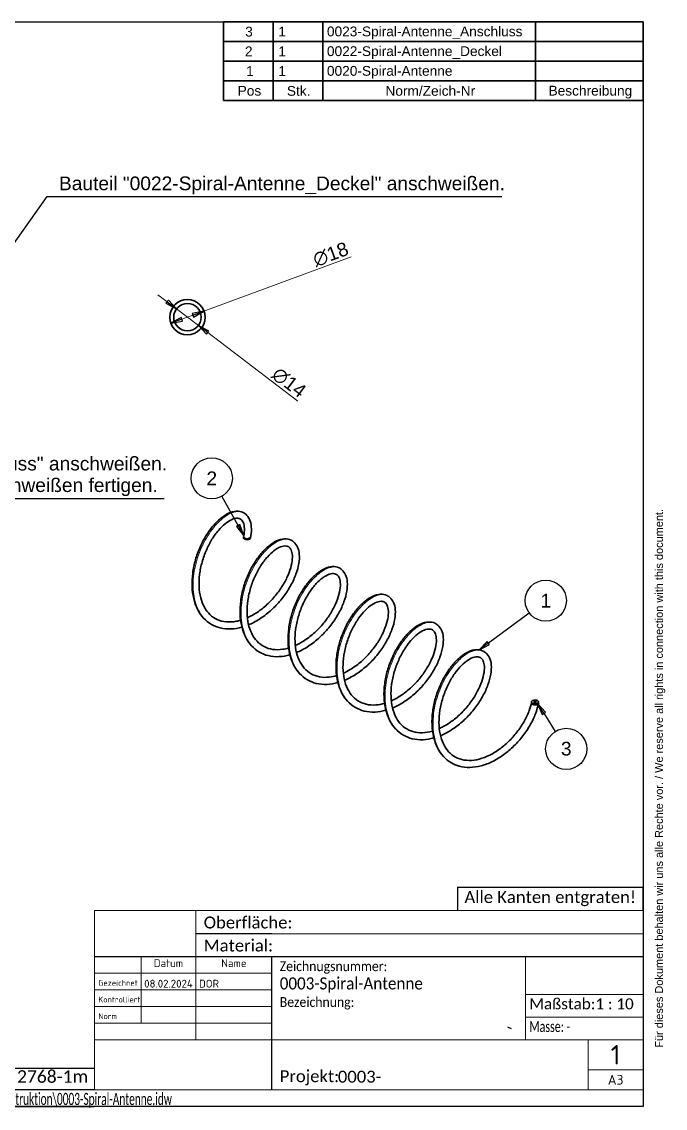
# Model space of a CAD drawing. Header units: millimetres. Extents: x 100 to 4157, y 95 to 2930.
# Drawn here: x 2515 to 4157, y 95 to 2870 of the extents above; entities that cross this region are included whole.
import ezdxf
from ezdxf.enums import TextEntityAlignment as Align

# ---------------------------------------------------------------- set-up
doc = ezdxf.new("R2010")
doc.units = ezdxf.units.MM
doc.header["$LTSCALE"] = 10
for name, color, linetype, lineweight in [('AM_0', 7, 'Continuous', 35), ('AM_6', 7, 'Continuous', 35), ('Schriftkopf', 7, 'Continuous', 9)]:
    doc.layers.add(name, color=color, linetype=linetype, lineweight=lineweight)
for name, color, linetype, lineweight, true_color in [('AM_5', 3, 'Continuous', 25, 0x00ff00), ('AM_TANG', 171, 'Continuous', 18, 0x8080ff), ('Skizziergeometrie(Böma)', 179, 'Continuous', 30, 0x262659), ('Symbole(Böma)', 179, 'Continuous', 15, 0x262659)]:
    doc.layers.add(name, color=color, linetype=linetype, lineweight=lineweight, true_color=true_color)
doc.styles.add('Böma', font='calibri.ttf')
doc.styles.add('Textstil10', font='isocpeur.ttf')
doc.styles.add('Textstil11', font='isocpeur.ttf')
doc.styles.add('Textstil8', font='isocpeur.ttf')
doc.styles.add('Textstil9', font='isocpeur.ttf')
doc.styles.add('Textstil97', font='calibri.ttf', dxfattribs={"width": 0.6})
doc.styles.add('WEC-2_5', font='arial.ttf')
doc.styles.add('WEC-3_5', font='arial.ttf')
doc.dimstyles.new('M WEC_BEM$7', dxfattribs={"dimscale": 10, "dimtxt": 3.5, "dimasz": 3, "dimexe": 0.5, "dimexo": 0, "dimgap": 0.5, "dimtad": 1, "dimrnd": 1e-08, "dimtxsty": 'WEC-3_5', "dimblk": 'Filled-1', "dimcen": 0.09, "dimdle": 12, "dimclrd": 256, "dimclre": 256, "dimclrt": 7, "dimadec": 1, "dimazin": 2, "dimtfac": 0.571429, "dimtdec": 3, "dimtmove": 0, "dimatfit": 3, "dimldrblk": 'Filled-1', "dimfxl": 1, "dimtolj": 1, "dimlwd": 25, "dimlwe": 15, "dimarcsym": 0})
doc.dimstyles.new('WEC_BEM', dxfattribs={"dimscale": 10, "dimtxt": 3.5, "dimasz": 3, "dimexe": 0.5, "dimexo": 0, "dimgap": 0.5, "dimtad": 1, "dimrnd": 1e-08, "dimtxsty": 'WEC-3_5', "dimblk": 'Filled-1', "dimcen": 0.09, "dimdle": 12, "dimclrd": 256, "dimclre": 256, "dimclrt": 7, "dimadec": 1, "dimazin": 2, "dimtfac": 0.571429, "dimtdec": 3, "dimtmove": 0, "dimatfit": 3, "dimldrblk": 'Filled-1', "dimfxl": 1, "dimtolj": 1, "dimlwd": 15, "dimlwe": 15, "dimarcsym": 0})

# ---------------------------------------------------------------- blocks, each defined once
blk = doc.blocks.new('Ränder A3')
at = {"layer": 'Skizziergeometrie(Böma)'}
for p, q in [((10, 287), (410, 287)), ((10, 287), (10, 10)), ((410, 287), (410, 10)), ((375.42, 30.34), (376.34, 29.9)), ((410, 10), (10, 10))]:
    blk.add_line(p, q, dxfattribs=at)
at = {"layer": 'Symbole(Böma)', "color": 179, "true_color": 0x262659, "insert": (413.07, 25), "char_height": 2, "width": 146.4494, "attachment_point": 1, "rotation": 90, "style": 'Böma'}
blk.add_mtext('\\fArial|b0|i0;{\\H2.0000;Für dieses Dokument behalten wir uns alle Rechte vor. / We reserve all rights in connection with this document.}', dxfattribs=at)
blk = doc.blocks.new('Schriftfelder Böma Projekt')
at = {"layer": 'AM_0', "lineweight": 18}
for p, q in [((328.4, 127.9), (328.4, 106.65)), ((328.4, 118.25), (358.4, 118.25)), ((328.4, 112.45), (358.4, 112.45))]:
    blk.add_line(p, q, dxfattribs=at)
at = {"layer": 'AM_0', "lineweight": 25}
for p, q in [((138.4, 99.4), (218.4, 99.4)), ((138.4, 99.4), (138.4, 89.65)), ((218.4, 93.9), (138.4, 93.9)), ((138.4, 89.65), (218.4, 89.65))]:
    blk.add_line(p, q, dxfattribs=at)
at = {"layer": 'Schriftkopf', "lineweight": 9}
blk.add_line((358.4, 139.65), (218.4, 139.65), dxfattribs=at)
at = {"layer": 'Schriftkopf'}
for p, q in [((218.4, 93.9), (218.4, 139.65)), ((244.3, 127.9), (244.3, 139.65)), ((358.4, 89.65), (358.4, 139.65)), ((263.7, 133.77), (358.4, 133.77)), ((230.3, 110.9), (230.3, 127.9)), ((244.3, 106.65), (244.3, 127.9)), ((218.4, 123.65), (263.7, 123.65)), ((218.4, 119.4), (263.7, 119.4)), ((218.4, 115.15), (263.7, 115.15)), ((218.4, 110.9), (263.7, 110.9)), ((218.4, 106.65), (358.4, 106.65)), ((344.4, 93.9), (344.4, 106.65)), ((344.4, 99.02), (358.4, 99.02)), ((218.4, 93.9), (263.7, 93.9)), ((263.7, 93.9), (358.4, 93.9)), ((218.4, 89.65), (358.4, 89.65))]:
    blk.add_line(p, q, dxfattribs=at)
at = {"layer": 'Skizziergeometrie(Böma)'}
for p, q in [((311.05, 145.65), (311.05, 139.65)), ((311.05, 145.65), (358.4, 145.65)), ((358.4, 139.65), (358.4, 145.67)), ((263.7, 133.77), (244.3, 133.77)), ((218.4, 127.9), (358.4, 127.9)), ((263.7, 93.9), (263.7, 127.9))]:
    blk.add_line(p, q, dxfattribs=at)
at = {"layer": 'AM_6', "color": 7, "insert": (138.9, 98.9), "char_height": 3.2, "attachment_point": 1, "style": 'WEC-3_5'}
blk.add_mtext('\\fCalibri|b0|i0;{\\H3.2000;Allgemeintoleranzen DIN ISO 2768-1m}', dxfattribs=at)
at = {"layer": 'Schriftkopf', "style": 'Textstil11'}
for s, p in [('Datum', (237.3, 124.65)), ('Name', (254, 124.65))]:
    blk.add_text(s, height=2, dxfattribs=at).set_placement(p, align=Align.BOTTOM_CENTER)
at = {"layer": 'Schriftkopf', "style": 'Textstil10'}
for s, p in [('Gezeichnet', (219.4, 120)), ('Kontrolliert', (219.4, 115.75)), ('Norm', (219.4, 111.5))]:
    blk.add_text(s, height=1.5, dxfattribs=at).set_placement(p, align=Align.BOTTOM_LEFT)
at = {"layer": 'Schriftkopf'}
for tag, p, height, style in [('ERSTELLUNGSDATUM_001', (231.1, 120), 2, 'Textstil11'), ('AUTOR_001', (245.1, 120), 2, 'Textstil11'), ('Blattnummer_001', (350.15, 100.34), 5, 'Textstil8'), ('Blattgröße_001', (349.4, 95.21), 2.5, 'Textstil9')]:
    blk.add_attdef(tag, p, '', height=height, dxfattribs=dict(at, style=style))
at = {"layer": 'Schriftkopf', "style": 'Textstil11'}
for tag, p in [('KONTROLLDATUM', (231.3, 115.75)), ('KONTROLLIERT_VON', (245.3, 115.75)), ('GENEHM.DAT._KONSTR.', (231.3, 111.5)), ('KONSTR._GEN._VON', (245.3, 111.5))]:
    blk.add_attdef(tag, text='', height=2, dxfattribs=at).set_placement(p, align=Align.BOTTOM_LEFT)
at = {"layer": 'Symbole(Böma)', "color": 179, "true_color": 0x262659, "attachment_point": 1, "style": 'Böma'}
for s, insert, char_height in [('Alle Kanten entgraten!', (312.83, 144.65), 3.05), ('\\fCalibri|b0|i0;Oberfläche: ', (246.3, 138.15), 3.05), ('Material: ', (246.3, 132.27), 3.05), ('\\fCalibri|b0|i0;{\\H2.8000;Maßstab:1 : 10}', (329.4, 117.25), 2.8), ('Projekt:', (265.7, 98.9), 3.05)]:
    blk.add_mtext(s, dxfattribs=dict(at, insert=insert, char_height=char_height))
at = {"layer": 'Symbole(Böma)', "color": 179, "true_color": 0x262659, "insert": (265.7, 126.7), "char_height": 3.05, "attachment_point": 1, "line_spacing_factor": 0.978242, "style": 'Böma'}
blk.add_mtext('{\\H0.81967x;\\W0.9;Zeichnugsnummer:\\P\\H1.24x;0003-Spiral-Antenne\\H1.12903x;\\P\\H0.71429x;Bezeichnung:\\H1.24x;\\P}', dxfattribs=at)
at = {"layer": 'Symbole(Böma)', "color": 179, "true_color": 0x262659, "insert": (329.4, 111.46), "char_height": 2.8, "width": 41.4313, "attachment_point": 1, "style": 'Böma'}
blk.add_mtext('\\fCalibri|b0|i0;\\W0.70;{\\H2.8000;Masse: -}', dxfattribs=at)
at = {"layer": 'Symbole(Böma)', "color": 179, "true_color": 0x262659, "style": 'Böma'}
for tag, p in [('DARSTELLUNG', (270.68, 137.69)), ('Kunde', (308.7, 98.8))]:
    blk.add_attdef(tag, text='', height=3.05, dxfattribs=at).set_placement(p, align=Align.TOP_LEFT)
blk.add_attdef('PROJEKT_001', (280.53, 95.72), '', height=3.05, dxfattribs=at)
at = {"layer": 'Symbole(Böma)', "color": 179, "true_color": 0x262659, "style": 'Textstil97', "width": 0.6}
blk.add_attdef('DATEINAME_UND_PFAD_001', (138.76, 90.01), '', height=3.1, dxfattribs=at)
blk = doc.blocks.new('Filled-1')
at = {"color": 0}
for p, q in [((0, 0), (-1, 0.167)), ((-1, 0.167), (-1, -0.167)), ((-1, 0), (0, 0)), ((-1, -0.167), (0, 0))]:
    blk.add_line(p, q, dxfattribs=at)
at = {"color": 0, "flags": 128}
blk.add_lwpolyline([(-1, -0.167), (0, 0), (-1, 0.167), (-1, -0.167)], dxfattribs=at)
at = {"color": 0}
blk.add_solid([(-1, -0.167), (0, 0), (-1, 0.167), (-1, -0.167)], dxfattribs=at)
blk = doc.blocks.new('*D20')
at = {"layer": 'AM_5', "linetype": 'Continuous', "lineweight": 15, "transparency": 16777216}
for p, q in [((2979.6, 2131), (3355.5, 2269.5)), ((2923.3, 2110.3), (2951.5, 2120.7))]:
    blk.add_line(p, q, dxfattribs=at)
at = {"layer": 'Defpoints', "color": 0, "linetype": 'Continuous', "transparency": 16777216}
for p in [(2979.6, 2131), (2895.2, 2099.9)]:
    blk.add_point(p, dxfattribs=at)
at = {"layer": 'AM_5', "linetype": 'Continuous', "lineweight": 15, "transparency": 16777216, "xscale": 30, "yscale": 30, "zscale": 30}
for p, rotation in [((2895.2, 2099.9), 200.2237707627521), ((2979.6, 2131), 20.22377076275204)]:
    blk.add_blockref('Filled-1', p, dxfattribs=dict(at, rotation=rotation))
at = {"layer": 'AM_5', "color": 7, "linetype": 'Continuous', "lineweight": 18, "transparency": 16777216, "insert": (3253.2, 2277.3), "char_height": 35, "attachment_point": 1, "rotation": 20.2238, "style": 'WEC-3_5'}
blk.add_mtext('\\A1;∅18', dxfattribs=at)
blk = doc.blocks.new('*D21')
at = {"layer": 'AM_5', "linetype": 'Continuous', "lineweight": 15, "transparency": 16777216}
for p, q in [((2885.7, 2154.8), (2861.8, 2173)), ((2909.6, 2136.7), (2965.3, 2094.3)), ((2989.1, 2076.1), (3219.4, 1900.8))]:
    blk.add_line(p, q, dxfattribs=at)
at = {"layer": 'Defpoints', "color": 0, "linetype": 'Continuous', "transparency": 16777216}
for p in [(2909.6, 2136.7), (2965.3, 2094.3)]:
    blk.add_point(p, dxfattribs=at)
at = {"layer": 'AM_5', "linetype": 'Continuous', "lineweight": 15, "transparency": 16777216, "xscale": 30, "yscale": 30, "zscale": 30}
for p, rotation in [((2909.6, 2136.7), 322.7234099828919), ((2965.3, 2094.3), 142.7234099828918)]:
    blk.add_blockref('Filled-1', p, dxfattribs=dict(at, rotation=rotation))
at = {"layer": 'AM_5', "color": 7, "linetype": 'Continuous', "lineweight": 18, "transparency": 16777216, "insert": (3171.2, 1991.2), "char_height": 35, "attachment_point": 1, "rotation": 322.7234, "style": 'WEC-3_5'}
blk.add_mtext('\\A1;∅14', dxfattribs=at)
blk = doc.blocks.new('Positionsnummer1')
at = {"layer": 'AM_5', "linetype": 'Continuous', "lineweight": 25}
for p, q in [((306.7, 158.34), (302.51, 165.82)), ((307.14, 158.58), (306.27, 158.09)), ((306.7, 158.34), (308.17, 155.72)), ((308.17, 155.72), (307.14, 158.58)), ((306.27, 158.09), (308.17, 155.72))]:
    blk.add_line(p, q, dxfattribs=at)
at = {"layer": 'AM_5', "linetype": 'Continuous', "lineweight": 25, "flags": 128}
blk.add_lwpolyline([(306.27, 158.09), (308.17, 155.72), (307.14, 158.58), (306.27, 158.09)], dxfattribs=at)
at = {"layer": 'AM_5'}
blk.add_circle((299.95, 170.4), 5.25, dxfattribs=at)
blk.add_solid([(306.27, 158.09), (308.17, 155.72), (307.14, 158.58), (306.27, 158.09)], dxfattribs=at)
at = {"layer": 'AM_5', "color": 7, "insert": (299.95, 170.4), "char_height": 3.5, "attachment_point": 5, "style": 'WEC-3_5'}
blk.add_mtext('2', dxfattribs=at)
blk = doc.blocks.new('Positionsnummer2')
at = {"layer": 'AM_5', "linetype": 'Continuous', "lineweight": 25}
for p, q in [((384.69, 110.4), (383.09, 112.94)), ((385.11, 110.66), (383.09, 112.94)), ((383.09, 112.94), (384.26, 110.13)), ((384.26, 110.13), (385.11, 110.66)), ((384.69, 110.4), (387.61, 105.75))]:
    blk.add_line(p, q, dxfattribs=at)
at = {"layer": 'AM_5', "linetype": 'Continuous', "lineweight": 25, "flags": 128}
blk.add_lwpolyline([(385.11, 110.66), (383.09, 112.94), (384.26, 110.13), (385.11, 110.66)], dxfattribs=at)
at = {"layer": 'AM_5'}
blk.add_circle((390.4, 101.31), 5.25, dxfattribs=at)
blk.add_solid([(385.11, 110.66), (383.09, 112.94), (384.26, 110.13), (385.11, 110.66)], dxfattribs=at)
at = {"layer": 'AM_5', "color": 7, "insert": (390.4, 101.34), "char_height": 3.5, "attachment_point": 5, "style": 'WEC-3_5'}
blk.add_mtext('3', dxfattribs=at)
blk = doc.blocks.new('Bauteilliste')
at = {"layer": 'AM_6'}
for p, q in [((410, 287), (302.95, 287)), ((302.95, 287), (302.95, 271.89)), ((315.62, 287), (315.62, 271.89)), ((328.29, 287), (328.29, 271.89)), ((382.59, 287), (382.59, 271.89)), ((410, 287), (410, 271.89)), ((410, 281.96), (302.95, 281.96)), ((410, 276.93), (302.95, 276.93)), ((410, 271.89), (302.95, 271.89)), ((302.95, 266.86), (302.95, 271.89)), ((315.62, 266.86), (315.62, 271.89)), ((328.29, 266.86), (328.29, 271.89)), ((382.59, 266.86), (382.59, 271.89)), ((410, 266.86), (410, 271.89)), ((410, 266.86), (302.95, 266.86))]:
    blk.add_line(p, q, dxfattribs=at)
at = {"layer": 'AM_6', "color": 7, "char_height": 2.5, "attachment_point": 7, "style": 'WEC-2_5'}
for s, insert in [('0023-Spiral-Antenne_Anschluss', (329.34, 282.52)), ('3', (308.47, 283.19)), ('1', (316.92, 283.23)), ('2', (308.42, 278.19)), ('1', (316.92, 278.19)), ('0022-Spiral-Antenne_Deckel', (329.34, 277.48)), ('1', (308.72, 273.16)), ('1', (316.92, 273.16)), ('0020-Spiral-Antenne', (329.34, 272.45)), ('Pos', (306.56, 268.09)), ('Stk.', (319.11, 268.06)), ('Norm/Zeich-Nr', (344.27, 268.06)), ('Beschreibung', (385.89, 267.39))]:
    blk.add_mtext(s, dxfattribs=dict(at, insert=insert))
blk = doc.blocks.new('Positionsnummer3')
at = {"layer": 'AM_5', "linetype": 'Continuous', "lineweight": 25}
for p, q in [((370.56, 128.35), (380.98, 136.05)), ((370.26, 128.75), (368.14, 126.56)), ((370.56, 128.35), (368.14, 126.56)), ((368.14, 126.56), (370.85, 127.94)), ((370.85, 127.94), (370.26, 128.75))]:
    blk.add_line(p, q, dxfattribs=at)
at = {"layer": 'AM_5', "linetype": 'Continuous', "lineweight": 25, "flags": 128}
blk.add_lwpolyline([(370.26, 128.75), (368.14, 126.56), (370.85, 127.94), (370.26, 128.75)], dxfattribs=at)
at = {"layer": 'AM_5'}
blk.add_circle((385.19, 139.16), 5.25, dxfattribs=at)
blk.add_solid([(370.26, 128.75), (368.14, 126.56), (370.85, 127.94), (370.26, 128.75)], dxfattribs=at)
at = {"layer": 'AM_5', "color": 7, "insert": (385.19, 139.16), "char_height": 3.5, "attachment_point": 5, "style": 'WEC-3_5'}
blk.add_mtext('1', dxfattribs=at)

msp = doc.modelspace()

# ---------------------------------------------------------------- linework, layer by layer
at = {"layer": 'AM_0'}
for p, q in [((3080.7034, 1552.4025), (3080.7034, 1554.852)), ((3098.7034, 1552.4025), (3098.7034, 1554.5723)), ((3815.5288, 1133.0499), (3815.5288, 1130.6004)), ((3833.5288, 1133.0499), (3833.5288, 1130.6004))]:
    msp.add_line(p, q, dxfattribs=at)
for radius in [45, 35]:
    msp.add_circle((2937.4074, 2115.4752), radius, dxfattribs=at)
for centre, major_axis, start_param, end_param in [((3089.7034, 1554.852), (9, 0), 3.022976197, 6.174960947), ((3089.7034, 1554.852), (9, 0), 3.022976197, 6.174960947), ((3089.7034, 1552.4025), (9, 0), 3.141592654, 6.283185307), ((3824.5288, 1130.6004), (9, 0), 3.141592654, 6.283185307), ((3824.5288, 1130.6004), (-9, 0), 0, 3.141592654), ((3824.5288, 1130.6004), (-3.3235, 0), 3.833853245, 5.590924716)]:
    msp.add_ellipse(centre, major_axis=major_axis, ratio=0.577350269, start_param=start_param, end_param=end_param, dxfattribs=at)
for major_axis in [(9, 0), (3.3235, 0)]:
    msp.add_ellipse((3824.5288, 1133.0499), major_axis=major_axis, ratio=0.577350269, dxfattribs=at)
for points, knots in [([(3076.4144, 1323.8728), (3067.0882, 1321.2597), (3057.7484, 1319.7025), (3039.2328, 1318.8906), (3029.9539, 1319.7409), (3013.2991, 1323.8119), (3005.731, 1326.8296), (2991.3007, 1335.1609), (2984.4454, 1340.6946), (2972.5293, 1353.699), (2967.3851, 1361.2527), (2958.9696, 1377.9507), (2955.6621, 1387.2229), (2950.9976, 1406.9282), (2949.6306, 1417.5034), (2948.8394, 1439.2459), (2949.4169, 1450.5588), (2952.3665, 1473.156), (2954.7556, 1484.5897), (2961.0653, 1506.8324), (2965.0236, 1517.7902), (2974.1329, 1538.5412), (2979.3416, 1548.4737), (2990.5685, 1566.7112), (2996.6597, 1575.1363), (3009.259, 1589.9918), (3015.8486, 1596.5144), (3029.093, 1607.2942), (3035.832, 1611.612), (3049.1034, 1617.7315), (3055.741, 1619.5692), (3068.3532, 1620.2905), (3074.463, 1619.1908), (3080.3816, 1616.2591), (3080.9726, 1615.9426), (3083.2955, 1614.6015), (3084.943, 1613.4264), (3090.521, 1608.5975), (3093.736, 1604.0254), (3098.3804, 1593.407), (3099.8031, 1587.2354), (3100.9389, 1573.3364), (3100.5215, 1565.4228), (3098.9894, 1556.1463), (3098.8259, 1555.2213), (3098.6508, 1554.2907)], [476.976070842, 476.976070842, 476.976070842, 476.976070842, 480.290179974, 480.290179974, 483.754793712, 483.754793712, 486.899311153, 486.899311153, 490.290661593, 490.290661593, 493.67979732, 493.67979732, 497.107897452, 497.107897452, 500.572803171, 500.572803171, 504.049937096, 504.049937096, 507.522406143, 507.522406143, 510.986027907, 510.986027907, 514.443712119, 514.443712119, 517.901785397, 517.901785397, 521.369322718, 521.369322718, 524.857629552, 524.857629552, 528.365762163, 528.365762163, 531.796313875, 531.796313875, 532.183799115, 532.183799115, 533.347521762, 533.347521762, 536.432118094, 536.432118094, 539.63223773, 539.63223773, 543.072243948, 543.072243948, 543.450514198, 543.450514198, 543.450514198, 543.450514198]), ([(3080.7667, 1555.4669), (3082.3165, 1562.9752), (3082.9556, 1569.9229), (3082.5793, 1581.7655), (3081.574, 1586.7574), (3078.5401, 1594.3714), (3076.5557, 1597.0236), (3071.8629, 1600.7767), (3068.9997, 1601.8725), (3061.0777, 1602.2272), (3055.7777, 1601.1551), (3044.7346, 1596.0952), (3039.1232, 1592.5479), (3027.8128, 1583.313), (3022.0297, 1577.5998), (3010.7582, 1564.307), (3005.1875, 1556.6093), (2994.8311, 1539.7743), (2989.9736, 1530.5008), (2981.4743, 1511.0675), (2977.7731, 1500.7591), (2971.9197, 1479.8835), (2969.7242, 1469.1589), (2967.0951, 1448.1047), (2966.6389, 1437.6149), (2967.562, 1417.661), (2968.9435, 1408.0429), (2973.469, 1390.3745), (2976.6428, 1382.1898), (2984.5683, 1367.7589), (2989.38, 1361.4148), (3000.4034, 1350.8395), (3006.7133, 1346.5601), (3020.5915, 1340.2797), (3028.2869, 1338.2705), (3044.5239, 1336.7384), (3053.1811, 1337.1925), (3065.6631, 1339.5331), (3069.3402, 1340.4179), (3073.0453, 1341.4985)], [0, 0, 0, 0, 3.229472576, 3.229472576, 6.423079335, 6.423079335, 9.615522013, 9.615522013, 13.135879834, 13.135879834, 16.936779197, 16.936779197, 20.179625319, 20.179625319, 23.365982914, 23.365982914, 26.58502854, 26.58502854, 29.826993713, 29.826993713, 33.078961974, 33.078961974, 36.33124169, 36.33124169, 39.576993712, 39.576993712, 42.812704938, 42.812704938, 46.04207962, 46.04207962, 49.284566483, 49.284566483, 52.576364208, 52.576364208, 55.920227979, 55.920227979, 59.240124969, 59.240124969, 60.59643956, 60.59643956, 60.59643956, 60.59643956]), ([(3198.8853, 1253.1642), (3189.5591, 1250.5511), (3180.2192, 1248.9939), (3161.7037, 1248.182), (3152.4248, 1249.0323), (3135.77, 1253.1033), (3128.2019, 1256.121), (3113.7716, 1264.4523), (3106.9163, 1269.9859), (3095.0002, 1282.9904), (3089.856, 1290.5441), (3081.4405, 1307.2421), (3078.133, 1316.5143), (3073.4685, 1336.2196), (3072.1014, 1346.7948), (3071.3103, 1368.5373), (3071.8878, 1379.8502), (3074.8374, 1402.4474), (3077.2265, 1413.8811), (3083.5362, 1436.1238), (3087.4945, 1447.0816), (3096.6038, 1467.8326), (3101.8125, 1477.7651), (3113.0394, 1496.0026), (3119.1306, 1504.4277), (3131.7299, 1519.2832), (3138.3195, 1525.8058), (3151.5639, 1536.5856), (3158.3029, 1540.9034), (3171.5743, 1547.0229), (3178.2119, 1548.8606), (3190.8241, 1549.5819), (3196.9339, 1548.4822), (3202.8525, 1545.5505), (3203.4435, 1545.234), (3205.7664, 1543.8929), (3207.4139, 1542.7178), (3212.9919, 1537.8889), (3216.2069, 1533.3168), (3220.8513, 1522.6984), (3222.274, 1516.5268), (3223.4098, 1502.6278), (3222.9924, 1494.7142), (3220.2045, 1477.8346), (3217.772, 1468.7393), (3211.0201, 1450.1801), (3206.6647, 1440.5973), (3196.2853, 1421.6484), (3190.2022, 1412.1566), (3176.6505, 1393.9322), (3169.0956, 1385.0774), (3152.9397, 1368.6344), (3144.2319, 1360.9377), (3126.1533, 1347.2609), (3116.6624, 1341.1939), (3102.5337, 1333.8155), (3097.9559, 1331.6715), (3093.3603, 1329.767)], [386.401296087, 386.401296087, 386.401296087, 386.401296087, 389.715405233, 389.715405233, 393.18001897, 393.18001897, 396.324536399, 396.324536399, 399.715886838, 399.715886838, 403.105022565, 403.105022565, 406.533122697, 406.533122697, 409.998028416, 409.998028416, 413.475162341, 413.475162341, 416.947631389, 416.947631389, 420.411253153, 420.411253153, 423.868937364, 423.868937364, 427.327010642, 427.327010642, 430.794547963, 430.794547963, 434.282854797, 434.282854797, 437.790987408, 437.790987408, 441.221539121, 441.221539121, 441.60902436, 441.60902436, 442.772747007, 442.772747007, 445.857343339, 445.857343339, 449.057462975, 449.057462975, 452.497469193, 452.497469193, 456.005201344, 456.005201344, 459.493599322, 459.493599322, 462.961068889, 462.961068889, 466.419098216, 466.419098216, 469.876817524, 469.876817524, 473.340506666, 473.340506666, 474.97228925, 474.97228925, 474.97228925, 474.97228925]), ([(3090.2569, 1347.8454), (3098.6312, 1351.576), (3107.0438, 1356.2587), (3123.8045, 1367.4408), (3132.2475, 1374.1201), (3148.0889, 1388.6755), (3155.6036, 1396.6639), (3169.2181, 1413.2725), (3175.4166, 1422.0185), (3186.1117, 1439.5137), (3190.6874, 1448.3947), (3197.9633, 1465.5001), (3200.7215, 1473.8563), (3204.337, 1489.2469), (3205.229, 1496.4073), (3205.3083, 1508.7674), (3204.5058, 1514.069), (3201.7675, 1522.3012), (3199.866, 1525.2672), (3195.4219, 1529.4668), (3192.804, 1530.7251), (3185.4939, 1531.7007), (3180.4352, 1531.0444), (3169.602, 1526.7076), (3164.0088, 1523.4697), (3152.7204, 1514.8089), (3146.9471, 1509.4005), (3135.6255, 1496.6699), (3129.9933, 1489.2339), (3119.4464, 1472.8526), (3114.4583, 1463.7729), (3105.6419, 1444.643), (3101.7521, 1434.4455), (3095.481, 1413.6998), (3093.0538, 1402.995), (3089.939, 1381.8874), (3089.2256, 1371.3243), (3089.6328, 1351.1377), (3090.7519, 1341.3585), (3094.7715, 1323.2992), (3097.6977, 1314.881), (3105.1574, 1299.9432), (3109.7463, 1293.3195), (3120.3443, 1282.1677), (3126.4455, 1277.5836), (3139.9346, 1270.6623), (3147.4484, 1268.3138), (3163.4031, 1266.086), (3171.9616, 1266.1878), (3185.591, 1268.2378), (3190.5314, 1269.3377), (3195.5162, 1270.79)], [62.684921252, 62.684921252, 62.684921252, 62.684921252, 65.730118759, 65.730118759, 68.962215945, 68.962215945, 72.204055075, 72.204055075, 75.454332194, 75.454332194, 78.707426123, 78.707426123, 81.954846453, 81.954846453, 85.184603035, 85.184603035, 88.383040218, 88.383040218, 91.567679674, 91.567679674, 95.001135499, 95.001135499, 98.846055064, 98.846055064, 102.132464721, 102.132464721, 105.315258752, 105.315258752, 108.529929475, 108.529929475, 111.769481867, 111.769481867, 115.020691972, 115.020691972, 118.273406342, 118.273406342, 121.520401579, 121.520401579, 124.757557759, 124.757557759, 127.987123158, 127.987123158, 131.225735236, 131.225735236, 134.508557186, 134.508557186, 137.848414551, 137.848414551, 141.176419861, 141.176419861, 143.001157376, 143.001157376, 143.001157376, 143.001157376]), ([(3321.3561, 1182.4556), (3312.03, 1179.8425), (3302.6901, 1178.2853), (3284.1746, 1177.4734), (3274.8957, 1178.3237), (3258.2409, 1182.3947), (3250.6728, 1185.4124), (3236.2425, 1193.7437), (3229.3872, 1199.2773), (3217.4711, 1212.2818), (3212.3269, 1219.8355), (3203.9114, 1236.5335), (3200.6039, 1245.8057), (3195.9394, 1265.511), (3194.5723, 1276.0862), (3193.7812, 1297.8287), (3194.3587, 1309.1416), (3197.3083, 1331.7388), (3199.6974, 1343.1725), (3206.0071, 1365.4152), (3209.9654, 1376.373), (3219.0747, 1397.124), (3224.2834, 1407.0565), (3235.5103, 1425.294), (3241.6015, 1433.7191), (3254.2008, 1448.5746), (3260.7903, 1455.0972), (3274.0348, 1465.877), (3280.7737, 1470.1948), (3294.0452, 1476.3143), (3300.6828, 1478.152), (3313.295, 1478.8733), (3319.4048, 1477.7736), (3325.3234, 1474.8419), (3325.9144, 1474.5254), (3328.2373, 1473.1843), (3329.8848, 1472.0092), (3335.4628, 1467.1803), (3338.6778, 1462.6082), (3343.3222, 1451.9898), (3344.7449, 1445.8182), (3345.8807, 1431.9192), (3345.4633, 1424.0056), (3342.6754, 1407.126), (3340.2429, 1398.0307), (3333.491, 1379.4715), (3329.1356, 1369.8887), (3318.7562, 1350.9398), (3312.6731, 1341.448), (3299.1214, 1323.2236), (3291.5665, 1314.3688), (3275.4106, 1297.9258), (3266.7028, 1290.2291), (3248.6242, 1276.5523), (3239.1333, 1270.4853), (3225.005, 1263.1072), (3220.4276, 1260.9633), (3215.8325, 1259.0589)], [295.826521337, 295.826521337, 295.826521337, 295.826521337, 299.140629529, 299.140629529, 302.605243273, 302.605243273, 305.749761644, 305.749761644, 309.141112079, 309.141112079, 312.530247807, 312.530247807, 315.958347938, 315.958347938, 319.423253657, 319.423253657, 322.900387582, 322.900387582, 326.37285663, 326.37285663, 329.836478394, 329.836478394, 333.294162606, 333.294162606, 336.752235883, 336.752235883, 340.219773204, 340.219773204, 343.708080039, 343.708080039, 347.21621265, 347.21621265, 350.646764362, 350.646764362, 351.034249605, 351.034249605, 352.197972264, 352.197972264, 355.282568595, 355.282568595, 358.482688233, 358.482688233, 361.922694451, 361.922694451, 365.430426602, 365.430426602, 368.918824581, 368.918824581, 372.386294147, 372.386294147, 375.844323475, 375.844323475, 379.302042782, 379.302042782, 382.765731924, 382.765731924, 384.397366354, 384.397366354, 384.397366354, 384.397366354]), ([(3212.7275, 1277.1378), (3219.847, 1280.3109), (3226.9825, 1284.1597), (3242.6292, 1294.0678), (3251.17, 1300.5213), (3267.2644, 1314.6987), (3274.9365, 1322.5322), (3288.9143, 1338.9161), (3295.3214, 1347.5909), (3306.4682, 1365.0359), (3311.2899, 1373.9374), (3319.0746, 1391.1788), (3322.0986, 1399.6507), (3326.2384, 1415.3671), (3327.3923, 1422.7389), (3327.9487, 1435.6079), (3327.3643, 1441.2132), (3324.9546, 1450.0733), (3323.1542, 1453.3719), (3318.9357, 1458.0602), (3316.503, 1459.4874), (3309.7725, 1461.0184), (3305.0281, 1460.7649), (3294.4861, 1457.1972), (3288.9028, 1454.275), (3277.6311, 1446.1854), (3271.8763, 1441.0865), (3260.5232, 1428.9308), (3254.8397, 1421.7659), (3244.1212, 1405.8591), (3239.0112, 1396.9852), (3229.8929, 1378.1834), (3225.8211, 1368.11), (3219.1428, 1347.5206), (3216.4878, 1336.849), (3212.8924, 1315.7142), (3211.9231, 1305.0907), (3211.8138, 1284.6951), (3212.6687, 1274.766), (3216.1761, 1256.3345), (3218.8503, 1247.6904), (3225.8353, 1232.2567), (3230.197, 1225.3569), (3240.3627, 1213.634), (3246.2528, 1208.7475), (3259.3434, 1201.1923), (3266.667, 1198.5081), (3282.3168, 1195.5849), (3290.763, 1195.3312), (3305.5057, 1196.9864), (3311.716, 1198.2549), (3317.9872, 1200.0805)], [145.090644265, 145.090644265, 145.090644265, 145.090644265, 147.675375606, 147.675375606, 150.906448444, 150.906448444, 154.1468324, 154.1468324, 157.396180558, 157.396180558, 160.649323101, 160.649323101, 163.898192838, 163.898192838, 167.131341888, 167.131341888, 170.334760279, 170.334760279, 173.515679537, 173.515679537, 176.875719783, 176.875719783, 180.735262964, 180.735262964, 184.082420522, 184.082420522, 187.263026209, 187.263026209, 190.473075427, 190.473075427, 193.709924548, 193.709924548, 196.960166618, 196.960166618, 200.213170189, 200.213170189, 203.461325609, 203.461325609, 206.699965779, 206.699965779, 209.930046419, 209.930046419, 213.165540214, 213.165540214, 216.439789977, 216.439789977, 219.773956898, 219.773956898, 223.108965897, 223.108965897, 225.406040456, 225.406040456, 225.406040456, 225.406040456]), ([(3443.827, 1111.747), (3434.5007, 1109.1338), (3425.1607, 1107.5767), (3406.6449, 1106.7648), (3397.366, 1107.6151), (3380.7114, 1111.6862), (3373.1435, 1114.7039), (3358.7134, 1123.0351), (3351.8581, 1128.5687), (3339.942, 1141.5732), (3334.7978, 1149.1269), (3326.3823, 1165.8249), (3323.0747, 1175.0971), (3318.4103, 1194.8024), (3317.0432, 1205.3776), (3316.2521, 1227.1201), (3316.8296, 1238.433), (3319.7792, 1261.0302), (3322.1683, 1272.4639), (3328.478, 1294.7066), (3332.4363, 1305.6644), (3341.5456, 1326.4153), (3346.7543, 1336.3479), (3357.9812, 1354.5854), (3364.0724, 1363.0105), (3376.6717, 1377.866), (3383.2612, 1384.3886), (3396.5056, 1395.1684), (3403.2446, 1399.4862), (3416.5161, 1405.6057), (3423.1537, 1407.4434), (3435.7659, 1408.1647), (3441.8757, 1407.065), (3447.7943, 1404.1333), (3448.3853, 1403.8168), (3450.7082, 1402.4757), (3452.3557, 1401.3006), (3457.9337, 1396.4717), (3461.1487, 1391.8996), (3465.7931, 1381.2812), (3467.2158, 1375.1096), (3468.3516, 1361.2106), (3467.9342, 1353.297), (3465.1463, 1336.4174), (3462.7138, 1327.3221), (3455.9619, 1308.7629), (3451.6065, 1299.1801), (3441.2271, 1280.2312), (3435.144, 1270.7394), (3421.5923, 1252.515), (3414.0374, 1243.6602), (3397.8815, 1227.2172), (3389.1737, 1219.5205), (3371.0951, 1205.8437), (3361.6042, 1199.7767), (3347.4762, 1192.3987), (3342.8993, 1190.255), (3338.3045, 1188.3508)], [205.251746232, 205.251746232, 205.251746232, 205.251746232, 208.565923299, 208.565923299, 212.030536535, 212.030536535, 215.174986896, 215.174986896, 218.566337617, 218.566337617, 221.955473343, 221.955473343, 225.383573478, 225.383573478, 228.848479199, 228.848479199, 232.325613124, 232.325613124, 235.798082171, 235.798082171, 239.261703935, 239.261703935, 242.719388146, 242.719388146, 246.177461424, 246.177461424, 249.644998746, 249.644998746, 253.133305583, 253.133305583, 256.641438194, 256.641438194, 260.07198989, 260.07198989, 260.459474855, 260.459474855, 261.623196675, 261.623196675, 264.707793, 264.707793, 267.907912566, 267.907912566, 271.34791874, 271.34791874, 274.855650891, 274.855650891, 278.344048877, 278.344048877, 281.811518447, 281.811518447, 285.269547776, 285.269547776, 288.727267082, 288.727267082, 292.190956222, 292.190956222, 293.822459311, 293.822459311, 293.822459311, 293.822459311]), ([(3335.1973, 1206.4301), (3341.0503, 1209.038), (3346.9057, 1212.096), (3361.4004, 1220.7841), (3370.0307, 1227.0017), (3386.3623, 1240.7796), (3394.1844, 1248.4464), (3408.5125, 1264.5808), (3415.1226, 1273.1715), (3426.7124, 1290.5401), (3431.777, 1299.4488), (3440.0671, 1316.7996), (3443.3566, 1325.3741), (3448.0242, 1341.3906), (3449.4438, 1348.9611), (3450.4917, 1362.3168), (3450.1366, 1368.2148), (3448.0849, 1377.6992), (3446.4053, 1381.3399), (3442.4013, 1386.5561), (3440.1021, 1388.1711), (3433.895, 1390.1975), (3429.5185, 1390.3113), (3419.3469, 1387.5388), (3413.7669, 1384.939), (3402.5046, 1377.4109), (3396.775, 1372.62), (3385.408, 1361.0404), (3379.6841, 1354.1508), (3368.8157, 1338.731), (3363.5947, 1330.0708), (3354.1948, 1311.616), (3349.9507, 1301.6775), (3342.8827, 1281.2678), (3340.008, 1270.6423), (3335.9455, 1249.5066), (3334.7258, 1238.8365), (3334.1084, 1218.2591), (3334.7019, 1208.1938), (3337.6998, 1189.4153), (3340.1221, 1180.5574), (3346.6312, 1164.6475), (3350.7647, 1157.48), (3360.4978, 1145.2009), (3366.1781, 1140.0186), (3378.8683, 1131.8465), (3385.9979, 1128.8357), (3401.327, 1125.2304), (3409.649, 1124.6248), (3425.449, 1125.7879), (3432.916, 1127.175), (3440.4583, 1129.3704)], [227.495659161, 227.495659161, 227.495659161, 227.495659161, 229.618370259, 229.618370259, 232.84861948, 232.84861948, 236.087523401, 236.087523401, 239.335829567, 239.335829567, 242.588857253, 242.588857253, 245.838950675, 245.838950675, 249.075201668, 249.075201668, 252.28357384, 252.28357384, 255.46386454, 255.46386454, 258.766067785, 258.766067785, 262.609976891, 262.609976891, 266.035901521, 266.035901521, 269.21665562, 269.21665562, 272.421960074, 272.421960074, 275.655853816, 275.655853816, 278.904925523, 278.904925523, 282.158062256, 282.158062256, 285.407267041, 285.407267041, 288.647381697, 288.647381697, 291.878235789, 291.878235789, 295.111354867, 295.111354867, 298.377737323, 298.377737323, 301.704914355, 301.704914355, 305.045399403, 305.045399403, 307.81143731, 307.81143731, 307.81143731, 307.81143731]), ([(3566.2979, 1041.0384), (3556.9854, 1038.4291), (3547.6594, 1036.8727), (3529.1558, 1036.0544), (3519.8757, 1036.901), (3503.206, 1040.9682), (3495.6252, 1043.989), (3481.1843, 1052.3265), (3474.3291, 1057.8601), (3462.413, 1070.8644), (3457.2688, 1078.4181), (3448.8533, 1095.1161), (3445.5457, 1104.3883), (3440.8812, 1124.0936), (3439.5141, 1134.6688), (3438.7229, 1156.4113), (3439.3005, 1167.7242), (3442.2501, 1190.3214), (3444.6391, 1201.7551), (3450.9488, 1223.9978), (3454.9071, 1234.9556), (3464.0164, 1255.7066), (3469.2251, 1265.6391), (3480.452, 1283.8767), (3486.5431, 1292.3018), (3499.1425, 1307.1573), (3505.732, 1313.6799), (3518.9764, 1324.4597), (3525.7154, 1328.7775), (3538.9869, 1334.897), (3545.6245, 1336.7348), (3558.2367, 1337.4561), (3564.3465, 1336.3564), (3570.2651, 1333.4247), (3570.8562, 1333.1082), (3573.1791, 1331.767), (3574.8268, 1330.5919), (3580.4048, 1325.7628), (3583.6198, 1321.1908), (3588.2641, 1310.5722), (3589.6868, 1304.4007), (3590.8225, 1290.5016), (3590.4051, 1282.5879), (3587.617, 1265.7083), (3585.1846, 1256.6129), (3578.4325, 1238.0537), (3574.0771, 1228.471), (3563.6977, 1209.5221), (3557.6145, 1200.0303), (3544.0627, 1181.8059), (3536.5079, 1172.9511), (3520.3519, 1156.5081), (3511.644, 1148.8114), (3493.5654, 1135.1347), (3484.0745, 1129.0677), (3469.9469, 1121.69), (3465.3702, 1119.5464), (3460.7757, 1117.6423)], [114.67699678, 114.67699678, 114.67699678, 114.67699678, 117.986206259, 117.986206259, 121.45085613, 121.45085613, 124.600211644, 124.600211644, 127.991541739, 127.991541739, 131.380677571, 131.380677571, 134.80877743, 134.80877743, 138.273683, 138.273683, 141.750816917, 141.750816917, 145.223286015, 145.223286015, 148.686907828, 148.686907828, 152.144592058, 152.144592058, 155.60266531, 155.60266531, 159.070202541, 159.070202541, 162.558509223, 162.558509223, 166.066641834, 166.066641834, 169.497194679, 169.497194679, 169.884699765, 169.884699765, 171.048482147, 171.048482147, 174.133078965, 174.133078965, 177.333203697, 177.333203697, 180.773213025, 180.773213025, 184.28094519, 184.28094519, 187.769342667, 187.769342667, 191.236811939, 191.236811939, 194.694841182, 194.694841182, 198.152560553, 198.152560553, 201.616249854, 201.616249854, 203.247643705, 203.247643705, 203.247643705, 203.247643705]), ([(3457.6669, 1135.7216), (3462.2628, 1137.7681), (3466.855, 1140.0893), (3480.1814, 1147.6333), (3488.8914, 1153.6094), (3505.4408, 1166.9734), (3513.403, 1174.4646), (3528.0626, 1190.3297), (3534.8666, 1198.8249), (3546.883, 1216.0926), (3552.1831, 1224.9951), (3560.9663, 1242.4276), (3564.5165, 1251.0899), (3569.7058, 1267.3764), (3571.3898, 1275.1299), (3572.9337, 1288.9415), (3572.8137, 1295.1163), (3571.1419, 1305.2068), (3569.6015, 1309.1877), (3565.8109, 1314.9598), (3563.6076, 1316.7867), (3557.8583, 1319.2592), (3553.8791, 1319.6884), (3544.158, 1317.7186), (3538.5836, 1315.4532), (3527.3278, 1308.4812), (3521.6277, 1303.9938), (3510.2616, 1292.985), (3504.508, 1286.3727), (3493.5116, 1271.4478), (3488.1907, 1263.0076), (3478.5309, 1244.9153), (3474.1251, 1235.1211), (3466.6872, 1214.9122), (3463.6021, 1204.3445), (3459.0892, 1183.2333), (3457.6265, 1172.5301), (3456.5128, 1151.7985), (3456.8496, 1141.6112), (3459.3445, 1122.5126), (3461.5166, 1113.4541), (3467.5518, 1097.091), (3471.4574, 1089.666), (3480.7601, 1076.8486), (3486.2324, 1071.3788), (3498.5241, 1062.6093), (3505.4585, 1059.2827), (3520.4555, 1055.0137), (3528.6428, 1054.0628), (3545.4365, 1054.644), (3554.1395, 1056.0995), (3562.9293, 1058.6609)], [309.900382908, 309.900382908, 309.900382908, 309.900382908, 311.566500723, 311.566500723, 314.796188044, 314.796188044, 318.033631379, 318.033631379, 321.280809198, 321.280809198, 324.533569776, 324.533569776, 327.784655039, 327.784655039, 331.02367675, 331.02367675, 334.23679708, 334.23679708, 337.418630643, 337.418630643, 340.677892015, 340.677892015, 344.474223158, 344.474223158, 347.994120386, 347.994120386, 351.178658468, 351.178658468, 354.379194068, 354.379194068, 357.609904007, 357.609904007, 360.857608662, 360.857608662, 364.11072096, 364.11072096, 367.360853708, 367.360853708, 370.602404139, 370.602404139, 373.834226164, 373.834226164, 377.065636866, 377.065636866, 380.324989382, 380.324989382, 383.644283821, 383.644283821, 386.988492117, 386.988492117, 390.217593971, 390.217593971, 390.217593971, 390.217593971]), ([(3833.4761, 1130.0391), (3831.8493, 1121.3942), (3829.195, 1112.1966), (3822.0189, 1093.5183), (3817.4634, 1083.9184), (3806.7121, 1064.9961), (3800.4539, 1055.5478), (3786.5866, 1037.4681), (3778.8887, 1028.7155), (3762.4867, 1012.5295), (3753.6742, 1004.9897), (3735.4302, 991.6716), (3725.8775, 985.8091), (3706.5679, 976.2104), (3696.6829, 972.4164), (3677.149, 967.2319), (3667.369, 965.8101), (3648.5328, 965.5324), (3639.3445, 966.6666), (3623.8431, 971.0063), (3617.2531, 973.7671), (3603.6519, 981.6198), (3596.7939, 987.1563), (3584.8768, 1000.1653), (3579.7334, 1007.7198), (3571.3194, 1024.4192), (3568.0127, 1033.6921), (3563.3499, 1053.3985), (3561.9837, 1063.9742), (3561.1942, 1085.7172), (3561.7726, 1097.0304), (3564.7237, 1119.6277), (3567.1135, 1131.0613), (3573.4246, 1153.3036), (3577.3834, 1164.2611), (3586.4938, 1185.0111), (3591.703, 1194.9431), (3602.9306, 1213.1794), (3609.0221, 1221.6038), (3621.6219, 1236.4576), (3628.2115, 1242.9793), (3641.4561, 1253.7572), (3648.1951, 1258.074), (3661.4664, 1264.1914), (3668.1039, 1266.0279), (3680.7156, 1266.7467), (3686.8249, 1265.6456), (3692.7405, 1262.7137), (3693.3292, 1262.3983), (3695.6435, 1261.0622), (3697.2853, 1259.8921), (3702.8607, 1255.0721), (3706.0784, 1250.5024), (3710.7276, 1239.8886), (3712.1527, 1233.7196), (3713.2936, 1219.8253), (3712.8791, 1211.9139), (3710.0968, 1195.0376), (3707.6672, 1185.9434), (3700.9206, 1167.3857), (3696.5678, 1157.8031), (3686.1933, 1138.854), (3680.1124, 1129.3617), (3666.5648, 1111.1355), (3659.0118, 1102.2794), (3642.8591, 1085.8331), (3634.1526, 1078.1345), (3616.0762, 1064.4532), (3606.5861, 1058.3835), (3592.4454, 1050.9944), (3587.8547, 1048.8435), (3583.2461, 1046.9335)], [0, 0, 0, 0, 3.514213454, 3.514213454, 6.999789737, 6.999789737, 10.465681004, 10.465681004, 13.92328613, 13.92328613, 17.381402601, 17.381402601, 20.846002781, 20.846002781, 24.319417245, 24.319417245, 27.796312125, 27.796312125, 31.25793666, 31.25793666, 34.025472778, 34.025472778, 37.418290591, 37.418290591, 40.807418794, 40.807418794, 44.235538557, 44.235538557, 47.700455018, 47.700455018, 51.177589526, 51.177589526, 54.650054941, 54.650054941, 58.113673198, 58.113673198, 61.571356024, 61.571356024, 65.029431214, 65.029431214, 68.496974994, 68.496974994, 71.985292843, 71.985292843, 75.493425462, 75.493425462, 78.923895435, 78.923895435, 79.309949259, 79.309949259, 80.469363703, 80.469363703, 83.553925022, 83.553925022, 86.753677306, 86.753677306, 90.193458945, 90.193458945, 93.701190039, 93.701190039, 97.189624191, 97.189624191, 100.657114962, 100.657114962, 104.115150434, 104.115150434, 107.57286513, 107.57286513, 111.036542814, 111.036542814, 112.672947883, 112.672947883, 112.672947883, 112.672947883]), ([(3580.1373, 1065.0124), (3583.4937, 1066.5061), (3586.8455, 1068.1453), (3598.9977, 1074.6281), (3607.7777, 1080.3588), (3624.5247, 1093.2985), (3632.6165, 1100.607), (3647.5872, 1116.1857), (3654.5751, 1124.5752), (3666.9993, 1141.7194), (3672.5261, 1150.6032), (3681.7869, 1168.0903), (3685.591, 1176.8259), (3691.2919, 1193.3517), (3693.2369, 1201.272), (3695.2763, 1215.5069), (3695.3945, 1221.9411), (3694.119, 1232.6128), (3692.7338, 1236.9258), (3689.1648, 1243.272), (3687.0355, 1245.3362), (3681.6808, 1248.2216), (3678.0993, 1248.9099), (3668.9036, 1247.7303), (3663.3561, 1245.8197), (3652.1185, 1239.4149), (3646.4493, 1235.2272), (3635.0948, 1224.7846), (3629.3217, 1218.4526), (3618.2176, 1204.0321), (3612.8072, 1195.8186), (3602.9074, 1178.105), (3598.3493, 1168.4647), (3590.559, 1148.4779), (3587.2716, 1137.9797), (3582.322, 1116.9172), (3580.6223, 1106.1938), (3579.0217, 1085.3337), (3579.1052, 1075.0374), (3581.1011, 1055.6436), (3583.0236, 1046.3963), (3588.5845, 1029.6005), (3592.2613, 1021.9267), (3601.1326, 1008.5859), (3606.3974, 1002.8347), (3618.2904, 993.4828), (3625.0286, 989.8487), (3639.6826, 984.931), (3647.7249, 983.6404), (3664.4751, 983.5556), (3673.2968, 984.7319), (3691.0351, 989.3837), (3700.0801, 992.8555), (3717.8303, 1001.7523), (3726.6713, 1007.233), (3743.5977, 1019.7362), (3751.8098, 1026.8545), (3767.0734, 1042.1293), (3774.2363, 1050.4031), (3787.052, 1067.4016), (3792.7981, 1076.2546), (3802.5238, 1093.7707), (3806.5764, 1102.5661), (3812.2573, 1117.8897), (3814.2146, 1124.6304), (3815.5288, 1130.911)], [392.305243679, 392.305243679, 392.305243679, 392.305243679, 393.522299658, 393.522299658, 396.751732452, 396.751732452, 399.98776524, 399.98776524, 403.23374825, 403.23374825, 406.486104727, 406.486104727, 409.737963921, 409.737963921, 412.979430501, 412.979430501, 416.19700824, 416.19700824, 419.38179469, 419.38179469, 422.610490121, 422.610490121, 426.330943373, 426.330943373, 429.952300457, 429.952300457, 433.146045705, 433.146045705, 436.341852831, 436.341852831, 439.569140317, 439.569140317, 442.815271619, 442.815271619, 446.068200998, 446.068200998, 449.319142818, 449.319142818, 452.562082775, 452.562082775, 455.795022772, 455.795022772, 459.025292173, 459.025292173, 462.278445101, 462.278445101, 465.589271615, 465.589271615, 468.935370675, 468.935370675, 472.236353427, 472.236353427, 475.482750506, 475.482750506, 478.712278215, 478.712278215, 481.946965033, 481.946965033, 485.191692672, 485.191692672, 488.443518265, 488.443518265, 491.695956321, 491.695956321, 494.390955381, 494.390955381, 494.390955381, 494.390955381])]:
    msp.add_open_spline(points, degree=3, knots=knots, dxfattribs=at)
at = {"layer": 'AM_TANG'}
for points, knots in [([(2998.7913, 1330.8435), (2994.9529, 1333.0571), (2991.3038, 1335.5985), (2987.8693, 1338.4566), (2977.3757, 1347.1891), (2968.8912, 1358.8734), (2962.8485, 1372.7691), (2956.8074, 1386.6611), (2953.2094, 1402.7542), (2952.134, 1419.9899), (2951.056, 1437.268), (2952.512, 1455.6828), (2956.2148, 1474.0023), (2959.9144, 1492.306), (2965.8522, 1510.5024), (2973.4167, 1527.3769), (2980.9755, 1544.2391), (2990.1512, 1559.7702), (3000.0987, 1572.9508), (3010.04, 1586.1232), (3020.7432, 1596.9395), (3031.254, 1604.722), (3041.7869, 1612.5209), (3052.1172, 1617.2685), (3061.3132, 1618.7249), (3069.0096, 1619.9438), (3075.9056, 1618.8576), (3081.5518, 1615.6054)], [33.772121026, 33.772121026, 33.772121026, 33.772121026, 33.897947651, 33.897947651, 33.897947651, 34.282388105, 34.282388105, 34.282388105, 34.666724245, 34.666724245, 34.666724245, 35.052006463, 35.052006463, 35.052006463, 35.436958297, 35.436958297, 35.436958297, 35.821625288, 35.821625288, 35.821625288, 36.206052618, 36.206052618, 36.206052618, 36.591292757, 36.591292757, 36.591292757, 36.91371368, 36.91371368, 36.91371368, 36.91371368]), ([(3121.2627, 1260.135), (3113.5155, 1264.6126), (3106.5398, 1270.4265), (3100.5192, 1277.4427), (3091.4012, 1288.0687), (3084.4788, 1301.4457), (3080.0722, 1316.7094), (3075.6664, 1331.9703), (3073.7769, 1349.1071), (3074.3595, 1366.9833), (3074.942, 1384.8565), (3077.9935, 1403.457), (3083.1122, 1421.5428), (3088.23, 1439.6256), (3095.4088, 1457.1818), (3103.9482, 1473.0456), (3112.4862, 1488.9067), (3122.3764, 1503.0655), (3132.7226, 1514.602), (3143.0672, 1526.1366), (3153.8584, 1535.0425), (3164.135, 1540.7799), (3174.4102, 1546.5164), (3184.1617, 1549.0822), (3192.5041, 1548.3961), (3196.7371, 1548.048), (3200.6053, 1546.863), (3204.0197, 1544.8919)], [27.488935719, 27.488935719, 27.488935719, 27.488935719, 27.74303631, 27.74303631, 27.74303631, 28.127865708, 28.127865708, 28.127865708, 28.512624321, 28.512624321, 28.512624321, 28.897314978, 28.897314978, 28.897314978, 29.281940503, 29.281940503, 29.281940503, 29.666503713, 29.666503713, 29.666503713, 30.051007422, 30.051007422, 30.051007422, 30.435454439, 30.435454439, 30.435454439, 30.630528373, 30.630528373, 30.630528373, 30.630528373]), ([(3243.7302, 1189.4209), (3232.4059, 1195.9619), (3222.7551, 1205.396), (3215.2713, 1217.1863), (3207.5228, 1229.3938), (3202.1011, 1244.1193), (3199.2176, 1260.4023), (3196.3344, 1276.684), (3195.9893, 1294.5123), (3198.0266, 1312.7022), (3200.0639, 1330.8907), (3204.4799, 1349.4287), (3210.7749, 1367.0802), (3217.0695, 1384.7305), (3225.2364, 1401.4826), (3234.5047, 1416.2298), (3243.7723, 1430.976), (3254.1327, 1443.708), (3264.6565, 1453.6098), (3275.1796, 1463.5109), (3285.8567, 1470.5761), (3295.7356, 1474.3989), (3305.6139, 1478.2214), (3314.6852, 1478.8003), (3322.1135, 1476.1979), (3323.6452, 1475.6614), (3325.1067, 1474.9897), (3326.4928, 1474.1874)], [21.205750412, 21.205750412, 21.205750412, 21.205750412, 21.577120274, 21.577120274, 21.577120274, 21.961628279, 21.961628279, 21.961628279, 22.346107485, 22.346107485, 22.346107485, 22.730558594, 22.730558594, 22.730558594, 23.114982306, 23.114982306, 23.114982306, 23.499379322, 23.499379322, 23.499379322, 23.883750342, 23.883750342, 23.883750342, 24.268096066, 24.268096066, 24.268096066, 24.347343065, 24.347343065, 24.347343065, 24.347343065]), ([(3366.2036, 1118.7171), (3362.7616, 1120.7018), (3359.4719, 1122.9503), (3356.353, 1125.4551), (3345.7077, 1134.0044), (3337.0581, 1145.5342), (3330.8501, 1159.3129), (3324.6428, 1173.0901), (3320.8792, 1189.1068), (3319.6509, 1206.3062), (3318.4228, 1223.5037), (3319.7284, 1241.8722), (3323.2918, 1260.1844), (3326.8549, 1278.4947), (3332.6708, 1296.7365), (3340.1367, 1313.6921), (3347.6018, 1330.646), (3356.7092, 1346.3025), (3366.6176, 1359.6317), (3376.525, 1372.9596), (3387.2241, 1383.9519), (3397.7585, 1391.9166), (3408.2918, 1399.8806), (3418.6509, 1404.8129), (3427.904, 1406.4608), (3435.9306, 1407.8902), (3443.1186, 1406.8482), (3448.9648, 1403.4802)], [14.922565105, 14.922565105, 14.922565105, 14.922565105, 15.035395062, 15.035395062, 15.035395062, 15.420500601, 15.420500601, 15.420500601, 15.805565317, 15.805565317, 15.805565317, 16.190589922, 16.190589922, 16.190589922, 16.575575128, 16.575575128, 16.575575128, 16.960521648, 16.960521648, 16.960521648, 17.345430192, 17.345430192, 17.345430192, 17.730301469, 17.730301469, 17.730301469, 18.064157758, 18.064157758, 18.064157758, 18.064157758]), ([(3488.676, 1048.0105), (3482.4098, 1051.6292), (3476.6473, 1056.1201), (3471.4906, 1061.4211), (3461.8443, 1071.3374), (3454.3234, 1084.0821), (3449.2912, 1098.8383), (3444.2591, 1113.594), (3441.7173, 1130.3515), (3441.669, 1148.0038), (3441.6206, 1165.6555), (3444.0638, 1184.1903), (3448.6415, 1202.373), (3453.219, 1220.5551), (3459.9258, 1238.373), (3468.0967, 1254.6433), (3476.2674, 1270.9131), (3485.8945, 1285.6248), (3496.1018, 1297.8194), (3506.3089, 1310.0137), (3517.087, 1319.6834), (3527.4771, 1326.234), (3537.8669, 1332.7844), (3547.8593, 1336.2122), (3556.5521, 1336.374), (3562.109, 1336.4774), (3567.1315, 1335.2465), (3571.4331, 1332.7671)], [8.639379797, 8.639379797, 8.639379797, 8.639379797, 8.844860543, 8.844860543, 8.844860543, 9.229246857, 9.229246857, 9.229246857, 9.613620228, 9.613620228, 9.613620228, 9.997980833, 9.997980833, 9.997980833, 10.382328844, 10.382328844, 10.382328844, 10.766664439, 10.766664439, 10.766664439, 11.15098779, 11.15098779, 11.15098779, 11.535299073, 11.535299073, 11.535299073, 11.780972451, 11.780972451, 11.780972451, 11.780972451]), ([(3611.1436, 977.2962), (3600.8823, 983.2278), (3591.987, 991.5234), (3584.8432, 1001.8089), (3576.68, 1013.5624), (3570.8081, 1027.9069), (3567.4717, 1043.909), (3564.1353, 1059.9104), (3563.3348, 1077.5586), (3564.9472, 1095.6811), (3566.5596, 1113.8029), (3570.5817, 1132.3868), (3576.5418, 1150.1928), (3582.5016, 1167.9981), (3590.3932, 1185.0136), (3599.4648, 1200.1128), (3608.536, 1215.2114), (3618.7788, 1228.3839), (3629.2715, 1238.7818), (3639.7638, 1249.1794), (3650.4966, 1256.7961), (3660.5129, 1261.1853), (3670.5287, 1265.5744), (3679.819, 1266.7342), (3687.5311, 1264.6851), (3689.7978, 1264.0829), (3691.9275, 1263.2037), (3693.9043, 1262.0598)], [2.35619449, 2.35619449, 2.35619449, 2.35619449, 2.692776402, 2.692776402, 2.692776402, 3.077393632, 3.077393632, 3.077393632, 3.461995113, 3.461995113, 3.461995113, 3.846581019, 3.846581019, 3.846581019, 4.231151528, 4.231151528, 4.231151528, 4.615706815, 4.615706815, 4.615706815, 5.000247056, 5.000247056, 5.000247056, 5.384772426, 5.384772426, 5.384772426, 5.497787144, 5.497787144, 5.497787144, 5.497787144])]:
    msp.add_open_spline(points, degree=3, knots=knots, dxfattribs=at)

# ---------------------------------------------------------------- block references
at = {"xscale": 10, "yscale": 10, "zscale": 10}
msp.add_blockref('Ränder A3', (0, 0), dxfattribs=at)
msp.add_blockref('Schriftfelder Böma Projekt', (516, -796.5), dxfattribs=at).add_auto_attribs({'Blattnummer_001': '1', 'Blattgröße_001': 'A3', 'ERSTELLUNGSDATUM_001': '08.02.2024', 'AUTOR_001': 'DOR', 'PROJEKT_001': '0003-', 'DATEINAME_UND_PFAD_001': 'C:\\Users\\Dominik\\Desktop\\Gabriel Projekt\\2 Konstruktion\\0003-Spiral-Antenne.idw'})
at = {"layer": 'AM_5', "xscale": 10, "yscale": 10, "zscale": 10}
for name in ['Positionsnummer1', 'Positionsnummer3', 'Positionsnummer2']:
    msp.add_blockref(name, (0, 0), dxfattribs=at)
at = {"layer": 'AM_6', "xscale": 10, "yscale": 10, "zscale": 10}
msp.add_blockref('Bauteilliste', (0, 0), dxfattribs=at)

# ---------------------------------------------------------------- texts
at = {"layer": 'AM_5', "color": 7, "insert": (2609.5539, 2429.2109), "char_height": 34.999999, "width": 1138.060284, "attachment_point": 7, "style": 'WEC-3_5'}
msp.add_mtext('\\fArial|b0|i0;Bauteil "0022-Spiral-Antenne_Deckel" anschweißen.', dxfattribs=at)
at = {"layer": 'AM_5', "color": 7, "insert": (1674.1091, 1658.5164), "char_height": 34.999999, "width": 1211.474895, "attachment_point": 7, "line_spacing_factor": 0.944221, "style": 'WEC-3_5'}
msp.add_mtext('\\fArial|b0|i0;Bauteil "0023-Spiral-Antenne_Anschluss" anschweißen.\\P\\fArial|b0|i0;Wenn möglich Gewinde bitte nach Schweißen fertigen.\\P', dxfattribs=at)

# ---------------------------------------------------------------- dimensions: what is measured, and where the dimension line sits
at = {"layer": 'AM_5', "linetype": 'Continuous', "lineweight": 18}
for p1, p2, picture, middle in [((2895.1817, 2099.9192), (2979.6331, 2131.0311), '*D20', (3309.3995, 2252.5169)), ((2909.5572, 2136.6734), (2965.2576, 2094.277), '*D21', (3180.3667, 1930.5466))]:
    dim = msp.add_diameter_dim_2p(p1=p1, p2=p2, dimstyle='WEC_BEM', override={"dimgap": 0.5, "dimdec": 2, "dimlfac": 0.2, "dimtol": 0, "dimlim": 0, "dimtp": 0, "dimtm": 0, "dimtdec": 3, "dimatfit": 2}, dxfattribs=at)
    dim.commit()
    dim.dimension.update_dxf_attribs({"geometry": picture, "text_midpoint": middle, "dimtype": 163})

# ---------------------------------------------------------------- leaders
at = {"layer": 'AM_5', "linetype": 'Continuous', "lineweight": 25, "annotation_type": 0, "has_hookline": 1, "hookline_direction": 0}
for points, text_width in [([(2361.4115, 2115.4752), (2579.5539, 2423.3775), (2609.5539, 2423.3775)], 1130.3854), ([(1409.1095, 2115.4752), (1644.1091, 1652.6831), (1674.1091, 1652.6831)], 1203.7756)]:
    msp.add_leader(points, dimstyle='M WEC_BEM$7', override={"dimgap": 0, "dimtad": 1}, dxfattribs=dict(at, text_width=text_width))

doc.saveas('drawing.dxf')
